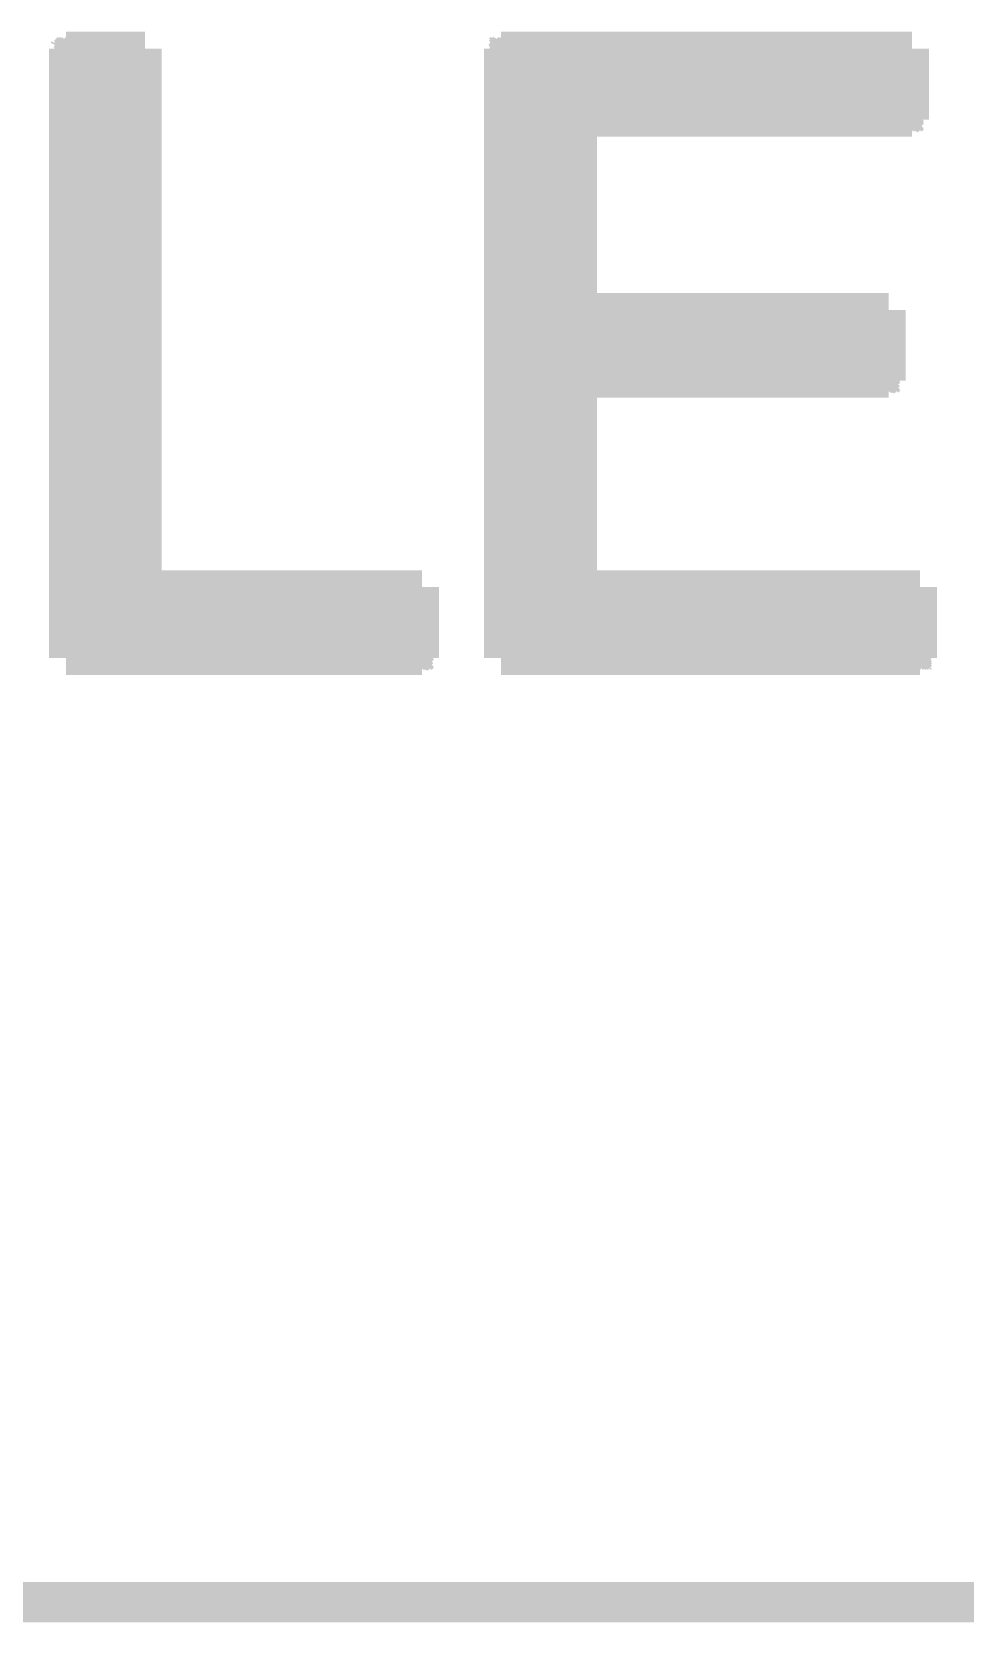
# Model space of a CAD drawing. Extents: x 35 to 236, y 10 to 166.
# Drawn here: x 107.59 to 110.53, y 102.44 to 107.45 of the extents above; entities that cross this region are included whole.
import ezdxf

# ---------------------------------------------------------------- set-up
doc = ezdxf.new("R2010")
doc.units = 0
doc.layers.add('BG_SILKSCREEN_TOP', color=254, linetype='CONTINUOUS')
doc.layers.add('PG_SILKSCREEN_TOP', color=254, linetype='CONTINUOUS')

msp = doc.modelspace()

# ---------------------------------------------------------------- linework, layer by layer
at = {"layer": 'BG_SILKSCREEN_TOP', "const_width": 0.1067}
for points in [[(107.6929, 107.3752), (107.7132, 107.3956)], [(107.6929, 107.3829), (107.7056, 107.3956)], [(107.6929, 107.3905), (107.6954, 107.3956)], [(107.6929, 107.3956), (107.9418, 107.3956)], [(107.6929, 107.1466), (107.9392, 107.3956)], [(107.6929, 107.1568), (107.9316, 107.3956)], [(107.6929, 107.1644), (107.924, 107.3956)], [(107.6929, 107.172), (107.9164, 107.3956)], [(107.6929, 107.299), (107.7894, 107.3956)], [(107.6929, 107.3067), (107.7792, 107.3956)], [(107.6929, 107.3168), (107.7716, 107.3956)], [(107.6929, 107.3244), (107.764, 107.3956)], [(107.6929, 107.3321), (107.7564, 107.3956)], [(107.6929, 107.3397), (107.7462, 107.3956)], [(107.6929, 107.3498), (107.7386, 107.3956)], [(107.6929, 107.3575), (107.731, 107.3956)], [(107.6929, 107.3651), (107.7208, 107.3956)], [(107.6929, 107.1797), (107.9062, 107.3956)], [(107.6929, 107.1898), (107.8986, 107.3956)], [(107.6929, 107.1974), (107.891, 107.3956)], [(107.6929, 107.2051), (107.8808, 107.3956)], [(107.6929, 107.2152), (107.8732, 107.3956)], [(107.6929, 107.2228), (107.8656, 107.3956)], [(107.6929, 107.2305), (107.8554, 107.3956)], [(107.6929, 107.2406), (107.8478, 107.3956)], [(107.6929, 107.2482), (107.8402, 107.3956)], [(107.6929, 107.2559), (107.83, 107.3956)], [(107.6929, 107.266), (107.8224, 107.3956)], [(107.6929, 107.2736), (107.8148, 107.3956)], [(107.6929, 107.2813), (107.8046, 107.3956)], [(107.6929, 107.2914), (107.797, 107.3956)], [(107.6929, 105.4753), (107.6929, 107.3956)], [(107.6929, 107.139), (107.9418, 107.3879)], [(107.6929, 107.1314), (107.9418, 107.3803)], [(107.6929, 107.1212), (107.9418, 107.3702)], [(107.9418, 107.3956), (107.9418, 105.6988)], [(109.0645, 107.3727), (109.0848, 107.3956)], [(109.0645, 107.3829), (109.0772, 107.3956)], [(109.0645, 107.3905), (109.0695, 107.3956)], [(109.0645, 107.3956), (110.3599, 107.3956)], [(109.0645, 107.1289), (109.3286, 107.3956)], [(109.0645, 107.139), (109.321, 107.3956)], [(109.0645, 107.1466), (109.3134, 107.3956)], [(109.0645, 107.1543), (109.3032, 107.3956)], [(109.0645, 107.1644), (109.2956, 107.3956)], [(109.0645, 107.172), (109.288, 107.3956)], [(109.0645, 106.9282), (109.5318, 107.3956)], [(109.0645, 106.9358), (109.5242, 107.3956)], [(109.0645, 106.9434), (109.514, 107.3956)], [(109.0645, 106.9536), (109.5064, 107.3956)], [(109.0645, 106.9612), (109.4988, 107.3956)], [(109.0645, 106.9688), (109.4886, 107.3956)], [(109.0645, 106.979), (109.481, 107.3956)], [(109.0645, 106.9866), (109.4734, 107.3956)], [(109.0645, 106.9942), (109.4632, 107.3956)], [(109.0645, 107.0044), (109.4556, 107.3956)], [(109.0645, 107.012), (109.448, 107.3956)], [(109.0645, 107.0196), (109.4378, 107.3956)], [(109.0645, 107.0273), (109.4302, 107.3956)], [(109.0645, 107.0374), (109.4226, 107.3956)], [(109.0645, 107.045), (109.415, 107.3956)], [(109.0645, 107.0527), (109.4048, 107.3956)], [(109.0645, 107.0628), (109.3972, 107.3956)], [(109.0645, 107.0704), (109.3896, 107.3956)], [(109.0645, 107.0781), (109.3794, 107.3956)], [(109.0645, 107.0882), (109.3718, 107.3956)], [(109.0645, 107.0958), (109.3642, 107.3956)], [(109.0645, 107.1035), (109.354, 107.3956)], [(109.0645, 107.1136), (109.3464, 107.3956)], [(109.0645, 107.1212), (109.3388, 107.3956)], [(109.0645, 107.1797), (109.2778, 107.3956)], [(109.0645, 107.1873), (109.2702, 107.3956)], [(109.0645, 107.1974), (109.2626, 107.3956)], [(109.0645, 107.2051), (109.255, 107.3956)], [(109.0645, 107.2127), (109.2448, 107.3956)], [(109.0645, 107.2228), (109.2372, 107.3956)], [(109.0645, 107.2305), (109.2296, 107.3956)], [(109.0645, 107.2381), (109.2194, 107.3956)], [(109.0645, 107.2482), (109.2118, 107.3956)], [(109.0645, 107.2559), (109.2042, 107.3956)], [(109.0645, 107.2635), (109.194, 107.3956)], [(109.0645, 107.2736), (109.1864, 107.3956)], [(109.0645, 107.2813), (109.1788, 107.3956)], [(109.0645, 107.2889), (109.1686, 107.3956)], [(109.0645, 107.299), (109.161, 107.3956)], [(109.0645, 107.3067), (109.1534, 107.3956)], [(109.0645, 107.3143), (109.1432, 107.3956)], [(109.0645, 107.3219), (109.1356, 107.3956)], [(109.0645, 107.3321), (109.128, 107.3956)], [(109.0645, 107.3397), (109.1203, 107.3956)], [(109.0645, 107.3473), (109.1102, 107.3956)], [(109.0645, 107.3575), (109.1026, 107.3956)], [(109.0645, 107.3651), (109.0949, 107.3956)], [(109.0645, 105.4753), (109.0645, 107.3956)], [(109.3159, 107.172), (109.5394, 107.3956)], [(109.3235, 107.172), (109.5496, 107.3956)], [(109.3337, 107.172), (109.5572, 107.3956)], [(109.3413, 107.172), (109.5648, 107.3956)], [(109.3489, 107.172), (109.5725, 107.3956)], [(109.3566, 107.172), (109.5826, 107.3956)], [(109.3667, 107.172), (109.5902, 107.3956)], [(109.3743, 107.172), (109.5979, 107.3956)], [(109.382, 107.172), (109.608, 107.3956)], [(109.3921, 107.172), (109.6156, 107.3956)], [(109.3997, 107.172), (109.6233, 107.3956)], [(109.4074, 107.172), (109.6334, 107.3956)], [(109.4175, 107.172), (109.641, 107.3956)], [(109.4251, 107.172), (109.6487, 107.3956)], [(109.4328, 107.172), (109.6588, 107.3956)], [(109.4429, 107.172), (109.6664, 107.3956)], [(109.4505, 107.172), (109.6741, 107.3956)], [(109.4582, 107.172), (109.6842, 107.3956)], [(109.4683, 107.172), (109.6918, 107.3956)], [(109.4759, 107.172), (109.6995, 107.3956)], [(109.4836, 107.172), (109.7096, 107.3956)], [(109.4912, 107.172), (109.7172, 107.3956)], [(109.5013, 107.172), (109.7249, 107.3956)], [(109.509, 107.172), (109.7325, 107.3956)], [(109.5166, 107.172), (109.7426, 107.3956)], [(109.5267, 107.172), (109.7503, 107.3956)], [(109.5344, 107.172), (109.7579, 107.3956)], [(109.542, 107.172), (109.768, 107.3956)], [(109.5521, 107.172), (109.7757, 107.3956)], [(109.5598, 107.172), (109.7833, 107.3956)], [(109.5674, 107.172), (109.7934, 107.3956)], [(109.5775, 107.172), (109.8011, 107.3956)], [(109.5852, 107.172), (109.8087, 107.3956)], [(109.5928, 107.172), (109.8188, 107.3956)], [(109.6029, 107.172), (109.8265, 107.3956)], [(109.6106, 107.172), (109.8341, 107.3956)], [(109.6182, 107.172), (109.8442, 107.3956)], [(109.6283, 107.172), (109.8519, 107.3956)], [(109.636, 107.172), (109.8595, 107.3956)], [(109.6436, 107.172), (109.8696, 107.3956)], [(109.6512, 107.172), (109.8773, 107.3956)], [(109.6614, 107.172), (109.8849, 107.3956)], [(109.669, 107.172), (109.8925, 107.3956)], [(109.6766, 107.172), (109.9027, 107.3956)], [(109.6868, 107.172), (109.9103, 107.3956)], [(109.6944, 107.172), (109.9179, 107.3956)], [(109.702, 107.172), (109.9281, 107.3956)], [(109.7122, 107.172), (109.9357, 107.3956)], [(109.7198, 107.172), (109.9433, 107.3956)], [(109.7274, 107.172), (109.9535, 107.3956)], [(109.7376, 107.172), (109.9611, 107.3956)], [(109.7452, 107.172), (109.9687, 107.3956)], [(109.7528, 107.172), (109.9789, 107.3956)], [(109.763, 107.172), (109.9865, 107.3956)], [(109.7706, 107.172), (109.9941, 107.3956)], [(109.7782, 107.172), (110.0043, 107.3956)], [(109.7858, 107.172), (110.0119, 107.3956)], [(109.796, 107.172), (110.0195, 107.3956)], [(109.8036, 107.172), (110.0271, 107.3956)], [(109.8112, 107.172), (110.0373, 107.3956)], [(109.8214, 107.172), (110.0449, 107.3956)], [(109.829, 107.172), (110.0525, 107.3956)], [(109.8366, 107.172), (110.0627, 107.3956)], [(109.8468, 107.172), (110.0703, 107.3956)], [(109.8544, 107.172), (110.0779, 107.3956)], [(109.862, 107.172), (110.0881, 107.3956)], [(109.8722, 107.172), (110.0957, 107.3956)], [(109.8798, 107.172), (110.1033, 107.3956)], [(109.8874, 107.172), (110.1135, 107.3956)], [(109.8976, 107.172), (110.1211, 107.3956)], [(109.9052, 107.172), (110.1287, 107.3956)], [(109.9128, 107.172), (110.1389, 107.3956)], [(109.923, 107.172), (110.1465, 107.3956)], [(109.9306, 107.172), (110.1541, 107.3956)], [(109.9382, 107.172), (110.1643, 107.3956)], [(109.9458, 107.172), (110.1719, 107.3956)], [(109.956, 107.172), (110.1795, 107.3956)], [(109.9636, 107.172), (110.1871, 107.3956)], [(109.9712, 107.172), (110.1973, 107.3956)], [(109.9814, 107.172), (110.2049, 107.3956)], [(109.989, 107.172), (110.2125, 107.3956)], [(109.9966, 107.172), (110.2227, 107.3956)], [(110.0068, 107.172), (110.2303, 107.3956)], [(110.0144, 107.172), (110.2379, 107.3956)], [(110.022, 107.172), (110.2481, 107.3956)], [(110.0322, 107.172), (110.2557, 107.3956)], [(110.0398, 107.172), (110.2633, 107.3956)], [(110.0474, 107.172), (110.2735, 107.3956)], [(110.0576, 107.172), (110.2811, 107.3956)], [(110.0652, 107.172), (110.2887, 107.3956)], [(110.0728, 107.172), (110.2989, 107.3956)], [(110.083, 107.172), (110.3065, 107.3956)], [(110.0906, 107.172), (110.3141, 107.3956)], [(110.0982, 107.172), (110.3218, 107.3956)], [(110.1059, 107.172), (110.3319, 107.3956)], [(110.116, 107.172), (110.3395, 107.3956)], [(110.1236, 107.172), (110.3472, 107.3956)], [(110.1313, 107.172), (110.3573, 107.3956)], [(110.1414, 107.172), (110.3599, 107.3905)], [(110.149, 107.172), (110.3599, 107.3829)], [(110.1567, 107.172), (110.3599, 107.3727)], [(110.1668, 107.172), (110.3599, 107.3651)], [(110.3599, 107.3956), (110.3599, 107.172)], [(107.6929, 107.1136), (107.9418, 107.3625)], [(107.6929, 107.106), (107.9418, 107.3549)], [(107.6929, 107.0958), (107.9418, 107.3473)], [(107.6929, 107.0882), (107.9418, 107.3371)], [(107.6929, 107.0806), (107.9418, 107.3295)], [(107.6929, 107.0704), (107.9418, 107.3219)], [(110.1744, 107.172), (110.3599, 107.3575)], [(110.1821, 107.172), (110.3599, 107.3473)], [(110.1922, 107.172), (110.3599, 107.3397)], [(110.1998, 107.172), (110.3599, 107.3321)], [(110.2075, 107.172), (110.3599, 107.3244)], [(110.2176, 107.172), (110.3599, 107.3143)], [(107.6929, 107.0628), (107.9418, 107.3117)], [(107.6929, 107.0552), (107.9418, 107.3041)], [(107.6929, 107.045), (107.9418, 107.2965)], [(107.6929, 107.0374), (107.9418, 107.2863)], [(107.6929, 107.0298), (107.9418, 107.2787)], [(107.6929, 107.0222), (107.9418, 107.2711)], [(110.2252, 107.172), (110.3599, 107.3067)], [(110.2329, 107.172), (110.3599, 107.299)], [(110.2405, 107.172), (110.3599, 107.2889)], [(110.2506, 107.172), (110.3599, 107.2813)], [(110.2583, 107.172), (110.3599, 107.2736)], [(110.2659, 107.172), (110.3599, 107.2635)], [(107.6929, 107.012), (107.9418, 107.2609)], [(107.6929, 107.0044), (107.9418, 107.2533)], [(107.6929, 106.9968), (107.9418, 107.2457)], [(107.6929, 106.9866), (107.9418, 107.2355)], [(107.6929, 106.979), (107.9418, 107.2279)], [(107.6929, 106.9714), (107.9418, 107.2203)], [(110.276, 107.172), (110.3599, 107.2559)], [(110.2837, 107.172), (110.3599, 107.2482)], [(110.2913, 107.172), (110.3599, 107.2381)], [(110.3014, 107.172), (110.3599, 107.2305)], [(110.3091, 107.172), (110.3599, 107.2228)], [(107.6929, 106.9612), (107.9418, 107.2101)], [(107.6929, 106.9536), (107.9418, 107.2025)], [(107.6929, 106.946), (107.9418, 107.1949)], [(107.6929, 106.9358), (107.9418, 107.1873)], [(107.6929, 106.9282), (107.9418, 107.1771)], [(107.6929, 106.9206), (107.9418, 107.1695)], [(109.0645, 106.918), (109.3134, 107.1695)], [(109.3134, 107.172), (109.3134, 106.5726)], [(110.3599, 107.172), (109.3134, 107.172)], [(110.3167, 107.172), (110.3599, 107.2127)], [(110.3268, 107.172), (110.3599, 107.2051)], [(110.3345, 107.172), (110.3599, 107.1974)], [(110.3421, 107.172), (110.3599, 107.1873)], [(110.3522, 107.172), (110.3599, 107.1797)], [(107.6929, 106.9104), (107.9418, 107.1619)], [(107.6929, 106.9028), (107.9418, 107.1517)], [(107.6929, 106.8952), (107.9418, 107.1441)], [(107.6929, 106.885), (107.9418, 107.1365)], [(107.6929, 106.8774), (107.9418, 107.1263)], [(107.6929, 106.8698), (107.9418, 107.1187)], [(109.0645, 106.9104), (109.3134, 107.1593)], [(109.0645, 106.9028), (109.3134, 107.1517)], [(109.0645, 106.8926), (109.3134, 107.1441)], [(109.0645, 106.885), (109.3134, 107.1339)], [(109.0645, 106.8774), (109.3134, 107.1263)], [(109.0645, 106.8672), (109.3134, 107.1187)], [(107.6929, 106.8622), (107.9418, 107.1111)], [(107.6929, 106.852), (107.9418, 107.1009)], [(107.6929, 106.8444), (107.9418, 107.0933)], [(107.6929, 106.8368), (107.9418, 107.0857)], [(107.6929, 106.8266), (107.9418, 107.0755)], [(107.6929, 106.819), (107.9418, 107.0679)], [(109.0645, 106.8596), (109.3134, 107.1085)], [(109.0645, 106.852), (109.3134, 107.1009)], [(109.0645, 106.8444), (109.3134, 107.0933)], [(109.0645, 106.8342), (109.3134, 107.0831)], [(109.0645, 106.8266), (109.3134, 107.0755)], [(109.0645, 106.819), (109.3134, 107.0679)], [(107.6929, 106.8114), (107.9418, 107.0603)], [(107.6929, 106.8012), (107.9418, 107.0501)], [(107.6929, 106.7936), (107.9418, 107.0425)], [(107.6929, 106.786), (107.9418, 107.0349)], [(107.6929, 106.7758), (107.9418, 107.0273)], [(107.6929, 106.7682), (107.9418, 107.0171)], [(109.0645, 106.8088), (109.3134, 107.0577)], [(109.0645, 106.8012), (109.3134, 107.0501)], [(109.0645, 106.7936), (109.3134, 107.0425)], [(109.0645, 106.7834), (109.3134, 107.0349)], [(109.0645, 106.7758), (109.3134, 107.0247)], [(109.0645, 106.7682), (109.3134, 107.0171)], [(107.6929, 106.7606), (107.9418, 107.0095)], [(107.6929, 106.7504), (107.9418, 107.0019)], [(107.6929, 106.7428), (107.9418, 106.9917)], [(107.6929, 106.7352), (107.9418, 106.9841)], [(107.6929, 106.725), (107.9418, 106.9765)], [(107.6929, 106.7174), (107.9418, 106.9663)], [(109.0645, 106.758), (109.3134, 107.0095)], [(109.0645, 106.7504), (109.3134, 106.9993)], [(109.0645, 106.7428), (109.3134, 106.9917)], [(109.0645, 106.7326), (109.3134, 106.9841)], [(109.0645, 106.725), (109.3134, 106.9739)], [(109.0645, 106.7174), (109.3134, 106.9663)], [(107.6929, 106.7098), (107.9418, 106.9587)], [(107.6929, 106.7021), (107.9418, 106.9511)], [(107.6929, 106.692), (107.9418, 106.9409)], [(107.6929, 106.6844), (107.9418, 106.9333)], [(107.6929, 106.6767), (107.9418, 106.9257)], [(107.6929, 106.6666), (107.9418, 106.9155)], [(109.0645, 106.7098), (109.3134, 106.9587)], [(109.0645, 106.6996), (109.3134, 106.9485)], [(109.0645, 106.692), (109.3134, 106.9409)], [(109.0645, 106.6844), (109.3134, 106.9333)], [(109.0645, 106.6742), (109.3134, 106.9231)], [(109.0645, 106.6666), (109.3134, 106.9155)], [(107.6929, 106.659), (107.9418, 106.9079)], [(107.6929, 106.6513), (107.9418, 106.9003)], [(107.6929, 106.6412), (107.9418, 106.8926)], [(107.6929, 106.6336), (107.9418, 106.8825)], [(107.6929, 106.6259), (107.9418, 106.8749)], [(107.6929, 106.6158), (107.9418, 106.8672)], [(109.0645, 106.659), (109.3134, 106.9079)], [(109.0645, 106.6488), (109.3134, 106.8977)], [(109.0645, 106.6412), (109.3134, 106.8901)], [(109.0645, 106.6336), (109.3134, 106.8825)], [(109.0645, 106.6234), (109.3134, 106.8749)], [(109.0645, 106.6158), (109.3134, 106.8647)], [(107.6929, 106.6082), (107.9418, 106.8571)], [(107.6929, 106.6005), (107.9418, 106.8495)], [(107.6929, 106.5904), (107.9418, 106.8418)], [(107.6929, 106.5828), (107.9418, 106.8317)], [(107.6929, 106.5751), (107.9418, 106.8241)], [(107.6929, 106.5675), (107.9418, 106.8164)], [(109.0645, 106.6082), (109.3134, 106.8571)], [(109.0645, 106.598), (109.3134, 106.8495)], [(109.0645, 106.5904), (109.3134, 106.8393)], [(109.0645, 106.5828), (109.3134, 106.8317)], [(109.0645, 106.5726), (109.3134, 106.8241)], [(109.0645, 106.565), (109.3134, 106.8139)], [(107.6929, 106.5574), (107.9418, 106.8063)], [(107.6929, 106.5497), (107.9418, 106.7987)], [(107.6929, 106.5421), (107.9418, 106.791)], [(107.6929, 106.532), (107.9418, 106.7809)], [(107.6929, 106.5243), (107.9418, 106.7733)], [(107.6929, 106.5167), (107.9418, 106.7656)], [(109.0645, 106.5574), (109.3134, 106.8063)], [(109.0645, 106.5497), (109.3134, 106.7987)], [(109.0645, 106.5396), (109.3134, 106.7885)], [(109.0645, 106.532), (109.3134, 106.7809)], [(109.0645, 106.5243), (109.3134, 106.7733)], [(109.0645, 106.5142), (109.3134, 106.7631)], [(107.6929, 106.5066), (107.9418, 106.7555)], [(107.6929, 106.4989), (107.9418, 106.7479)], [(107.6929, 106.4913), (107.9418, 106.7402)], [(107.6929, 106.4812), (107.9418, 106.7326)], [(107.6929, 106.4735), (107.9418, 106.7225)], [(107.6929, 106.4659), (107.9418, 106.7148)], [(109.0645, 106.5066), (109.3134, 106.7555)], [(109.0645, 106.4989), (109.3134, 106.7479)], [(109.0645, 106.4888), (109.3134, 106.7402)], [(109.0645, 106.4812), (109.3134, 106.7301)], [(109.0645, 106.4735), (109.3134, 106.7225)], [(109.0645, 106.4634), (109.3134, 106.7148)], [(107.6929, 106.4558), (107.9418, 106.7072)], [(107.6929, 106.4481), (107.9418, 106.6971)], [(107.6929, 106.4405), (107.9418, 106.6894)], [(107.6929, 106.4304), (107.9418, 106.6818)], [(107.6929, 106.4227), (107.9418, 106.6717)], [(107.6929, 106.4151), (107.9418, 106.664)], [(109.0645, 106.4558), (109.3134, 106.7047)], [(109.0645, 106.4481), (109.3134, 106.6971)], [(109.0645, 106.438), (109.3134, 106.6894)], [(109.0645, 106.4304), (109.3134, 106.6793)], [(109.0645, 106.4227), (109.3134, 106.6717)], [(109.0645, 106.4151), (109.3134, 106.664)], [(107.6929, 106.4075), (107.9418, 106.6564)], [(107.6929, 106.3973), (107.9418, 106.6463)], [(107.6929, 106.3897), (107.9418, 106.6386)], [(107.6929, 106.3821), (107.9418, 106.631)], [(107.6929, 106.3719), (107.9418, 106.6209)], [(107.6929, 106.3643), (107.9418, 106.6132)], [(109.0645, 106.405), (109.3134, 106.6539)], [(109.0645, 106.3973), (109.3134, 106.6463)], [(109.0645, 106.3897), (109.3134, 106.6386)], [(109.0645, 106.3796), (109.3134, 106.6285)], [(109.0645, 106.3719), (109.3134, 106.6209)], [(109.0645, 106.3643), (109.3134, 106.6132)], [(107.6929, 106.3567), (107.9418, 106.6056)], [(107.6929, 106.3465), (107.9418, 106.598)], [(107.6929, 106.3389), (107.9418, 106.5878)], [(107.6929, 106.3313), (107.9418, 106.5802)], [(107.6929, 106.3211), (107.9418, 106.5726)], [(107.6929, 106.3135), (107.9418, 106.5624)], [(109.0645, 106.3542), (109.3134, 106.6031)], [(109.0645, 106.3465), (109.3134, 106.5955)], [(109.0645, 106.3389), (109.3134, 106.5878)], [(109.0645, 106.3288), (109.3134, 106.5802)], [(109.0645, 106.278), (109.3566, 106.5726)], [(109.0645, 106.2881), (109.3489, 106.5726)], [(109.0645, 106.2957), (109.3413, 106.5726)], [(109.0645, 106.3034), (109.3312, 106.5726)], [(109.0645, 106.3135), (109.3235, 106.5726)], [(109.0645, 106.3211), (109.3159, 106.5726)], [(109.0645, 106.1027), (109.5344, 106.5726)], [(109.0645, 106.1103), (109.5242, 106.5726)], [(109.0645, 106.1179), (109.5166, 106.5726)], [(109.0645, 106.1281), (109.509, 106.5726)], [(109.0645, 106.1357), (109.5013, 106.5726)], [(109.0645, 106.1433), (109.4912, 106.5726)], [(109.0645, 106.1535), (109.4836, 106.5726)], [(109.0645, 106.1611), (109.4759, 106.5726)], [(109.0645, 106.1687), (109.4658, 106.5726)], [(109.0645, 106.1789), (109.4582, 106.5726)], [(109.0645, 106.1865), (109.4505, 106.5726)], [(109.0645, 106.1941), (109.4404, 106.5726)], [(109.0645, 106.2043), (109.4328, 106.5726)], [(109.0645, 106.2119), (109.4251, 106.5726)], [(109.0645, 106.2195), (109.415, 106.5726)], [(109.0645, 106.2297), (109.4074, 106.5726)], [(109.0645, 106.2373), (109.3997, 106.5726)], [(109.0645, 106.2449), (109.3896, 106.5726)], [(109.0645, 106.2551), (109.382, 106.5726)], [(109.0645, 106.2627), (109.3743, 106.5726)], [(109.0645, 106.2703), (109.3642, 106.5726)], [(109.3134, 106.5726), (110.2862, 106.5726)], [(109.3185, 106.3491), (109.542, 106.5726)], [(109.3261, 106.3491), (109.5496, 106.5726)], [(109.3337, 106.3491), (109.5598, 106.5726)], [(109.3439, 106.3491), (109.5674, 106.5726)], [(109.3515, 106.3491), (109.575, 106.5726)], [(109.3591, 106.3491), (109.5852, 106.5726)], [(109.3693, 106.3491), (109.5928, 106.5726)], [(109.3769, 106.3491), (109.6004, 106.5726)], [(109.3845, 106.3491), (109.6106, 106.5726)], [(109.3947, 106.3491), (109.6182, 106.5726)], [(109.4023, 106.3491), (109.6258, 106.5726)], [(109.4099, 106.3491), (109.636, 106.5726)], [(109.4201, 106.3491), (109.6436, 106.5726)], [(109.4277, 106.3491), (109.6512, 106.5726)], [(109.4353, 106.3491), (109.6588, 106.5726)], [(109.4429, 106.3491), (109.669, 106.5726)], [(109.4531, 106.3491), (109.6766, 106.5726)], [(109.4607, 106.3491), (109.6842, 106.5726)], [(109.4683, 106.3491), (109.6944, 106.5726)], [(109.4785, 106.3491), (109.702, 106.5726)], [(109.4861, 106.3491), (109.7096, 106.5726)], [(109.4937, 106.3491), (109.7198, 106.5726)], [(109.5039, 106.3491), (109.7274, 106.5726)], [(109.5115, 106.3491), (109.735, 106.5726)], [(109.5191, 106.3491), (109.7452, 106.5726)], [(109.5293, 106.3491), (109.7528, 106.5726)], [(109.5369, 106.3491), (109.7604, 106.5726)], [(109.5445, 106.3491), (109.7706, 106.5726)], [(109.5547, 106.3491), (109.7782, 106.5726)], [(109.5623, 106.3491), (109.7858, 106.5726)], [(109.5699, 106.3491), (109.796, 106.5726)], [(109.5801, 106.3491), (109.8036, 106.5726)], [(109.5877, 106.3491), (109.8112, 106.5726)], [(109.5953, 106.3491), (109.8188, 106.5726)], [(109.6029, 106.3491), (109.829, 106.5726)], [(109.6131, 106.3491), (109.8366, 106.5726)], [(109.6207, 106.3491), (109.8442, 106.5726)], [(109.6283, 106.3491), (109.8544, 106.5726)], [(109.6385, 106.3491), (109.862, 106.5726)], [(109.6461, 106.3491), (109.8696, 106.5726)], [(109.6537, 106.3491), (109.8798, 106.5726)], [(109.6639, 106.3491), (109.8874, 106.5726)], [(109.6715, 106.3491), (109.895, 106.5726)], [(109.6791, 106.3491), (109.9052, 106.5726)], [(109.6893, 106.3491), (109.9128, 106.5726)], [(109.6969, 106.3491), (109.9204, 106.5726)], [(109.7045, 106.3491), (109.9306, 106.5726)], [(109.7147, 106.3491), (109.9382, 106.5726)], [(109.7223, 106.3491), (109.9458, 106.5726)], [(109.7299, 106.3491), (109.956, 106.5726)], [(109.7376, 106.3491), (109.9636, 106.5726)], [(109.7477, 106.3491), (109.9712, 106.5726)], [(109.7553, 106.3491), (109.9789, 106.5726)], [(109.763, 106.3491), (109.989, 106.5726)], [(109.7731, 106.3491), (109.9966, 106.5726)], [(109.7807, 106.3491), (110.0043, 106.5726)], [(109.7884, 106.3491), (110.0144, 106.5726)], [(109.7985, 106.3491), (110.022, 106.5726)], [(109.8061, 106.3491), (110.0297, 106.5726)], [(109.8138, 106.3491), (110.0398, 106.5726)], [(109.8239, 106.3491), (110.0474, 106.5726)], [(109.8315, 106.3491), (110.0551, 106.5726)], [(109.8392, 106.3491), (110.0652, 106.5726)], [(109.8493, 106.3491), (110.0728, 106.5726)], [(109.8569, 106.3491), (110.0805, 106.5726)], [(109.8646, 106.3491), (110.0906, 106.5726)], [(109.8747, 106.3491), (110.0982, 106.5726)], [(109.8823, 106.3491), (110.1059, 106.5726)], [(109.89, 106.3491), (110.116, 106.5726)], [(109.8976, 106.3491), (110.1236, 106.5726)], [(109.9077, 106.3491), (110.1313, 106.5726)], [(109.9154, 106.3491), (110.1389, 106.5726)], [(109.923, 106.3491), (110.149, 106.5726)], [(109.9331, 106.3491), (110.1567, 106.5726)], [(109.9408, 106.3491), (110.1643, 106.5726)], [(109.9484, 106.3491), (110.1744, 106.5726)], [(109.9585, 106.3491), (110.1821, 106.5726)], [(109.9662, 106.3491), (110.1897, 106.5726)], [(109.9738, 106.3491), (110.1998, 106.5726)], [(109.9839, 106.3491), (110.2075, 106.5726)], [(109.9916, 106.3491), (110.2151, 106.5726)], [(109.9992, 106.3491), (110.2252, 106.5726)], [(110.0093, 106.3491), (110.2329, 106.5726)], [(110.017, 106.3491), (110.2405, 106.5726)], [(110.0246, 106.3491), (110.2506, 106.5726)], [(110.0322, 106.3491), (110.2583, 106.5726)], [(110.0424, 106.3491), (110.2659, 106.5726)], [(110.05, 106.3491), (110.2735, 106.5726)], [(110.0576, 106.3491), (110.2837, 106.5726)], [(110.0678, 106.3491), (110.2862, 106.5675)], [(110.2862, 106.5726), (110.2862, 106.3491)], [(107.6929, 106.3059), (107.9418, 106.5548)], [(107.6929, 106.2957), (107.9418, 106.5472)], [(107.6929, 106.2881), (107.9418, 106.537)], [(107.6929, 106.2805), (107.9418, 106.5294)], [(107.6929, 106.2703), (107.9418, 106.5218)], [(107.6929, 106.2627), (107.9418, 106.5116)], [(110.0754, 106.3491), (110.2862, 106.5574)], [(110.083, 106.3491), (110.2862, 106.5497)], [(110.0932, 106.3491), (110.2862, 106.5421)], [(110.1008, 106.3491), (110.2862, 106.532)], [(110.1084, 106.3491), (110.2862, 106.5243)], [(110.1186, 106.3491), (110.2862, 106.5167)], [(107.6929, 106.2551), (107.9418, 106.504)], [(107.6929, 106.2475), (107.9418, 106.4964)], [(107.6929, 106.2373), (107.9418, 106.4862)], [(107.6929, 106.2297), (107.9418, 106.4786)], [(107.6929, 106.2221), (107.9418, 106.471)], [(110.1262, 106.3491), (110.2862, 106.5066)], [(110.1338, 106.3491), (110.2862, 106.4989)], [(110.144, 106.3491), (110.2862, 106.4913)], [(110.1516, 106.3491), (110.2862, 106.4812)], [(110.1592, 106.3491), (110.2862, 106.4735)], [(110.1694, 106.3491), (110.2862, 106.4659)], [(107.6929, 106.2119), (107.9418, 106.4608)], [(107.6929, 106.2043), (107.9418, 106.4532)], [(107.6929, 106.1967), (107.9418, 106.4456)], [(107.6929, 106.1865), (107.9418, 106.438)], [(107.6929, 106.1789), (107.9418, 106.4278)], [(107.6929, 106.1713), (107.9418, 106.4202)], [(107.6929, 106.1611), (107.9418, 106.4126)], [(110.177, 106.3491), (110.2862, 106.4583)], [(110.1846, 106.3491), (110.2862, 106.4481)], [(110.1922, 106.3491), (110.2862, 106.4405)], [(110.2024, 106.3491), (110.2862, 106.4329)], [(110.21, 106.3491), (110.2862, 106.4227)], [(110.2176, 106.3491), (110.2862, 106.4151)], [(107.6929, 106.1535), (107.9418, 106.4024)], [(107.6929, 106.1459), (107.9418, 106.3948)], [(107.6929, 106.1357), (107.9418, 106.3872)], [(107.6929, 106.1281), (107.9418, 106.377)], [(107.6929, 106.1205), (107.9418, 106.3694)], [(107.6929, 106.1129), (107.9418, 106.3618)], [(110.2278, 106.3491), (110.2862, 106.4075)], [(110.2354, 106.3491), (110.2862, 106.3973)], [(110.243, 106.3491), (110.2862, 106.3897)], [(110.2532, 106.3491), (110.2862, 106.3821)], [(110.2608, 106.3491), (110.2862, 106.3719)], [(110.2684, 106.3491), (110.2862, 106.3643)], [(107.6929, 106.1027), (107.9418, 106.3516)], [(107.6929, 106.0951), (107.9418, 106.344)], [(107.6929, 106.0875), (107.9418, 106.3364)], [(107.6929, 106.0773), (107.9418, 106.3262)], [(107.6929, 106.0697), (107.9418, 106.3186)], [(107.6929, 106.0621), (107.9418, 106.311)], [(109.0645, 106.0951), (109.3134, 106.344)], [(109.0645, 106.0849), (109.3134, 106.3338)], [(109.0645, 106.0773), (109.3134, 106.3262)], [(109.0645, 106.0697), (109.3134, 106.3186)], [(109.3134, 106.3491), (109.3134, 105.6988)], [(110.2862, 106.3491), (109.3134, 106.3491)], [(110.2786, 106.3491), (110.2862, 106.3567)], [(107.6929, 106.0519), (107.9418, 106.3008)], [(107.6929, 106.0443), (107.9418, 106.2932)], [(107.6929, 106.0367), (107.9418, 106.2856)], [(107.6929, 106.0265), (107.9418, 106.278)], [(107.6929, 106.0189), (107.9418, 106.2678)], [(109.0645, 106.0595), (109.3134, 106.3084)], [(109.0645, 106.0519), (109.3134, 106.3008)], [(109.0645, 106.0443), (109.3134, 106.2932)], [(109.0645, 106.0341), (109.3134, 106.2856)], [(109.0645, 106.0265), (109.3134, 106.2754)], [(109.0645, 106.0189), (109.3134, 106.2678)], [(107.6929, 106.0113), (107.9418, 106.2602)], [(107.6929, 106.0011), (107.9418, 106.2526)], [(107.6929, 105.9935), (107.9418, 106.2424)], [(107.6929, 105.9859), (107.9418, 106.2348)], [(107.6929, 105.9757), (107.9418, 106.2272)], [(107.6929, 105.9681), (107.9418, 106.217)], [(109.0645, 106.0087), (109.3134, 106.2602)], [(109.0645, 106.0011), (109.3134, 106.25)], [(109.0645, 105.9935), (109.3134, 106.2424)], [(109.0645, 105.9833), (109.3134, 106.2348)], [(109.0645, 105.9757), (109.3134, 106.2246)], [(109.0645, 105.9681), (109.3134, 106.217)], [(107.6929, 105.9605), (107.9418, 106.2094)], [(107.6929, 105.9528), (107.9418, 106.2018)], [(107.6929, 105.9427), (107.9418, 106.1916)], [(107.6929, 105.9351), (107.9418, 106.184)], [(107.6929, 105.9274), (107.9418, 106.1764)], [(107.6929, 105.9173), (107.9418, 106.1662)], [(109.0645, 105.9605), (109.3134, 106.2094)], [(109.0645, 105.9503), (109.3134, 106.1992)], [(109.0645, 105.9427), (109.3134, 106.1916)], [(109.0645, 105.9351), (109.3134, 106.184)], [(109.0645, 105.9249), (109.3134, 106.1738)], [(109.0645, 105.9173), (109.3134, 106.1662)], [(107.6929, 105.9097), (107.9418, 106.1586)], [(107.6929, 105.902), (107.9418, 106.151)], [(107.6929, 105.8919), (107.9418, 106.1433)], [(107.6929, 105.8843), (107.9418, 106.1332)], [(107.6929, 105.8766), (107.9418, 106.1256)], [(107.6929, 105.8665), (107.9418, 106.1179)], [(109.0645, 105.9097), (109.3134, 106.1586)], [(109.0645, 105.8995), (109.3134, 106.1484)], [(109.0645, 105.8919), (109.3134, 106.1408)], [(109.0645, 105.8843), (109.3134, 106.1332)], [(109.0645, 105.8741), (109.3134, 106.1256)], [(109.0645, 105.8665), (109.3134, 106.1154)], [(107.6929, 105.8589), (107.9418, 106.1078)], [(107.6929, 105.8512), (107.9418, 106.1002)], [(107.6929, 105.8411), (107.9418, 106.0925)], [(107.6929, 105.8335), (107.9418, 106.0824)], [(107.6929, 105.8258), (107.9418, 106.0748)], [(107.6929, 105.8182), (107.9418, 106.0671)], [(109.0645, 105.8589), (109.3134, 106.1078)], [(109.0645, 105.8487), (109.3134, 106.1002)], [(109.0645, 105.8411), (109.3134, 106.09)], [(109.0645, 105.8335), (109.3134, 106.0824)], [(109.0645, 105.8233), (109.3134, 106.0748)], [(109.0645, 105.8157), (109.3134, 106.0646)], [(107.6929, 105.8081), (107.9418, 106.057)], [(107.6929, 105.8004), (107.9418, 106.0494)], [(107.6929, 105.7928), (107.9418, 106.0417)], [(107.6929, 105.7827), (107.9418, 106.0316)], [(107.6929, 105.775), (107.9418, 106.024)], [(107.6929, 105.7674), (107.9418, 106.0163)], [(109.0645, 105.8081), (109.3134, 106.057)], [(109.0645, 105.8004), (109.3134, 106.0494)], [(109.0645, 105.7903), (109.3134, 106.0392)], [(109.0645, 105.7827), (109.3134, 106.0316)], [(109.0645, 105.775), (109.3134, 106.024)], [(109.0645, 105.7649), (109.3134, 106.0138)], [(107.6929, 105.7573), (107.9418, 106.0062)], [(107.6929, 105.7496), (107.9418, 105.9986)], [(107.6929, 105.742), (107.9418, 105.9909)], [(107.6929, 105.7319), (107.9418, 105.9833)], [(107.6929, 105.7242), (107.9418, 105.9732)], [(107.6929, 105.7166), (107.9418, 105.9655)], [(109.0645, 105.7573), (109.3134, 106.0062)], [(109.0645, 105.7496), (109.3134, 105.9986)], [(109.0645, 105.7395), (109.3134, 105.9909)], [(109.0645, 105.7319), (109.3134, 105.9808)], [(109.0645, 105.7242), (109.3134, 105.9732)], [(109.0645, 105.7141), (109.3134, 105.9655)], [(107.6929, 105.7065), (107.9418, 105.9579)], [(107.6929, 105.6988), (107.9418, 105.9478)], [(107.6929, 105.6912), (107.9418, 105.9401)], [(107.6929, 105.6811), (107.9418, 105.9325)], [(107.6929, 105.6734), (107.9418, 105.9224)], [(107.6929, 105.6658), (107.9418, 105.9147)], [(109.0645, 105.7065), (109.3134, 105.9554)], [(109.0645, 105.6988), (109.3134, 105.9478)], [(109.0645, 105.6887), (109.3134, 105.9401)], [(109.0645, 105.6811), (109.3134, 105.93)], [(109.0645, 105.6734), (109.3134, 105.9224)], [(109.0645, 105.6658), (109.3134, 105.9147)], [(107.6929, 105.6582), (107.9418, 105.9071)], [(107.6929, 105.648), (107.9418, 105.897)], [(107.6929, 105.6404), (107.9418, 105.8893)], [(107.6929, 105.6328), (107.9418, 105.8817)], [(107.6929, 105.6226), (107.9418, 105.8716)], [(107.6929, 105.615), (107.9418, 105.8639)], [(109.0645, 105.6557), (109.3134, 105.9046)], [(109.0645, 105.648), (109.3134, 105.897)], [(109.0645, 105.6404), (109.3134, 105.8893)], [(109.0645, 105.6303), (109.3134, 105.8792)], [(109.0645, 105.6226), (109.3134, 105.8716)], [(109.0645, 105.615), (109.3134, 105.8639)], [(107.6929, 105.6074), (107.9418, 105.8563)], [(107.6929, 105.5972), (107.9418, 105.8487)], [(107.6929, 105.5896), (107.9418, 105.8385)], [(107.6929, 105.582), (107.9418, 105.8309)], [(107.6929, 105.5718), (107.9418, 105.8233)], [(107.6929, 105.5642), (107.9418, 105.8131)], [(109.0645, 105.6049), (109.3134, 105.8538)], [(109.0645, 105.5972), (109.3134, 105.8462)], [(109.0645, 105.5896), (109.3134, 105.8385)], [(109.0645, 105.5795), (109.3134, 105.8309)], [(109.0645, 105.5718), (109.3134, 105.8208)], [(109.0645, 105.5642), (109.3134, 105.8131)], [(107.6929, 105.5566), (107.9418, 105.8055)], [(107.6929, 105.5464), (107.9418, 105.7979)], [(107.6929, 105.5388), (107.9418, 105.7877)], [(107.6929, 105.5312), (107.9418, 105.7801)], [(107.6929, 105.5236), (107.9418, 105.7725)], [(107.6929, 105.5134), (107.9418, 105.7623)], [(109.0645, 105.5541), (109.3134, 105.8055)], [(109.0645, 105.5464), (109.3134, 105.7954)], [(109.0645, 105.5388), (109.3134, 105.7877)], [(109.0645, 105.5287), (109.3134, 105.7801)], [(109.0645, 105.521), (109.3134, 105.77)], [(109.0645, 105.5134), (109.3134, 105.7623)], [(107.6929, 105.5058), (107.9418, 105.7547)], [(107.6929, 105.4982), (107.9418, 105.7471)], [(107.6929, 105.488), (107.9418, 105.7369)], [(107.6929, 105.4804), (107.9418, 105.7293)], [(107.6954, 105.4753), (107.9418, 105.7217)], [(107.703, 105.4753), (107.9418, 105.7115)], [(109.0645, 105.5058), (109.3134, 105.7547)], [(109.0645, 105.4956), (109.3134, 105.7446)], [(109.0645, 105.488), (109.3134, 105.7369)], [(109.0645, 105.4804), (109.3134, 105.7293)], [(109.067, 105.4753), (109.3134, 105.7192)], [(109.0772, 105.4753), (109.3134, 105.7115)], [(107.7132, 105.4753), (107.9418, 105.7039)], [(107.7208, 105.4753), (107.9443, 105.6988)], [(107.7284, 105.4753), (107.9545, 105.6988)], [(107.7386, 105.4753), (107.9621, 105.6988)], [(107.7462, 105.4753), (107.9697, 105.6988)], [(107.7538, 105.4753), (107.9799, 105.6988)], [(107.764, 105.4753), (107.9875, 105.6988)], [(107.7716, 105.4753), (107.9951, 105.6988)], [(107.7792, 105.4753), (108.0053, 105.6988)], [(107.7894, 105.4753), (108.0129, 105.6988)], [(107.797, 105.4753), (108.0205, 105.6988)], [(107.8046, 105.4753), (108.0307, 105.6988)], [(107.8148, 105.4753), (108.0383, 105.6988)], [(107.8224, 105.4753), (108.0459, 105.6988)], [(107.83, 105.4753), (108.0561, 105.6988)], [(107.8402, 105.4753), (108.0637, 105.6988)], [(107.8478, 105.4753), (108.0713, 105.6988)], [(107.8554, 105.4753), (108.0789, 105.6988)], [(107.863, 105.4753), (108.0891, 105.6988)], [(107.8732, 105.4753), (108.0967, 105.6988)], [(107.8808, 105.4753), (108.1043, 105.6988)], [(107.8884, 105.4753), (108.1145, 105.6988)], [(107.8986, 105.4753), (108.1221, 105.6988)], [(107.9062, 105.4753), (108.1297, 105.6988)], [(107.9138, 105.4753), (108.1399, 105.6988)], [(107.924, 105.4753), (108.1475, 105.6988)], [(107.9316, 105.4753), (108.1551, 105.6988)], [(107.9392, 105.4753), (108.1653, 105.6988)], [(107.9418, 105.6988), (108.8155, 105.6988)], [(107.9494, 105.4753), (108.1729, 105.6988)], [(107.957, 105.4753), (108.1805, 105.6988)], [(107.9646, 105.4753), (108.1907, 105.6988)], [(107.9748, 105.4753), (108.1983, 105.6988)], [(107.9824, 105.4753), (108.2059, 105.6988)], [(107.99, 105.4753), (108.2161, 105.6988)], [(107.9977, 105.4753), (108.2237, 105.6988)], [(108.0078, 105.4753), (108.2313, 105.6988)], [(108.0154, 105.4753), (108.239, 105.6988)], [(108.0231, 105.4753), (108.2491, 105.6988)], [(108.0332, 105.4753), (108.2567, 105.6988)], [(108.0408, 105.4753), (108.2644, 105.6988)], [(108.0485, 105.4753), (108.2745, 105.6988)], [(108.0586, 105.4753), (108.2821, 105.6988)], [(108.0662, 105.4753), (108.2898, 105.6988)], [(108.0739, 105.4753), (108.2999, 105.6988)], [(108.084, 105.4753), (108.3075, 105.6988)], [(108.0916, 105.4753), (108.3152, 105.6988)], [(108.0993, 105.4753), (108.3253, 105.6988)], [(108.1094, 105.4753), (108.3329, 105.6988)], [(108.117, 105.4753), (108.3406, 105.6988)], [(108.1247, 105.4753), (108.3507, 105.6988)], [(108.1348, 105.4753), (108.3583, 105.6988)], [(108.1424, 105.4753), (108.366, 105.6988)], [(108.1501, 105.4753), (108.3761, 105.6988)], [(108.1577, 105.4753), (108.3837, 105.6988)], [(108.1678, 105.4753), (108.3914, 105.6988)], [(108.1755, 105.4753), (108.399, 105.6988)], [(108.1831, 105.4753), (108.4091, 105.6988)], [(108.1932, 105.4753), (108.4168, 105.6988)], [(108.2009, 105.4753), (108.4244, 105.6988)], [(108.2085, 105.4753), (108.4345, 105.6988)], [(108.2186, 105.4753), (108.4422, 105.6988)], [(108.2263, 105.4753), (108.4498, 105.6988)], [(108.2339, 105.4753), (108.4599, 105.6988)], [(108.244, 105.4753), (108.4676, 105.6988)], [(108.2517, 105.4753), (108.4752, 105.6988)], [(108.2593, 105.4753), (108.4853, 105.6988)], [(108.2694, 105.4753), (108.493, 105.6988)], [(108.2771, 105.4753), (108.5006, 105.6988)], [(108.2847, 105.4753), (108.5107, 105.6988)], [(108.2923, 105.4753), (108.5184, 105.6988)], [(108.3025, 105.4753), (108.526, 105.6988)], [(108.3101, 105.4753), (108.5336, 105.6988)], [(108.3177, 105.4753), (108.5438, 105.6988)], [(108.3279, 105.4753), (108.5514, 105.6988)], [(108.3355, 105.4753), (108.559, 105.6988)], [(108.3431, 105.4753), (108.5692, 105.6988)], [(108.3533, 105.4753), (108.5768, 105.6988)], [(108.3609, 105.4753), (108.5844, 105.6988)], [(108.3685, 105.4753), (108.5946, 105.6988)], [(108.3787, 105.4753), (108.6022, 105.6988)], [(108.3863, 105.4753), (108.6098, 105.6988)], [(108.3939, 105.4753), (108.62, 105.6988)], [(108.4041, 105.4753), (108.6276, 105.6988)], [(108.4117, 105.4753), (108.6352, 105.6988)], [(108.4193, 105.4753), (108.6454, 105.6988)], [(108.4295, 105.4753), (108.653, 105.6988)], [(108.4371, 105.4753), (108.6606, 105.6988)], [(108.4447, 105.4753), (108.6708, 105.6988)], [(108.4523, 105.4753), (108.6784, 105.6988)], [(108.4625, 105.4753), (108.686, 105.6988)], [(108.4701, 105.4753), (108.6936, 105.6988)], [(108.4777, 105.4753), (108.7038, 105.6988)], [(108.4879, 105.4753), (108.7114, 105.6988)], [(108.4955, 105.4753), (108.719, 105.6988)], [(108.5031, 105.4753), (108.7292, 105.6988)], [(108.5133, 105.4753), (108.7368, 105.6988)], [(108.5209, 105.4753), (108.7444, 105.6988)], [(108.5285, 105.4753), (108.7546, 105.6988)], [(108.5387, 105.4753), (108.7622, 105.6988)], [(108.5463, 105.4753), (108.7698, 105.6988)], [(108.5539, 105.4753), (108.78, 105.6988)], [(108.5641, 105.4753), (108.7876, 105.6988)], [(108.5717, 105.4753), (108.7952, 105.6988)], [(108.5793, 105.4753), (108.8054, 105.6988)], [(108.5895, 105.4753), (108.813, 105.6988)], [(108.5971, 105.4753), (108.8155, 105.6938)], [(108.6047, 105.4753), (108.8155, 105.6836)], [(108.6123, 105.4753), (108.8155, 105.676)], [(108.6225, 105.4753), (108.8155, 105.6684)], [(108.8155, 105.6988), (108.8155, 105.4753)], [(109.0848, 105.4753), (109.3134, 105.7039)], [(109.0924, 105.4753), (109.3185, 105.6988)], [(109.1026, 105.4753), (109.3261, 105.6988)], [(109.1102, 105.4753), (109.3337, 105.6988)], [(109.1178, 105.4753), (109.3439, 105.6988)], [(109.128, 105.4753), (109.3515, 105.6988)], [(109.1356, 105.4753), (109.3591, 105.6988)], [(109.1432, 105.4753), (109.3693, 105.6988)], [(109.1534, 105.4753), (109.3769, 105.6988)], [(109.161, 105.4753), (109.3845, 105.6988)], [(109.1686, 105.4753), (109.3947, 105.6988)], [(109.1788, 105.4753), (109.4023, 105.6988)], [(109.1864, 105.4753), (109.4099, 105.6988)], [(109.194, 105.4753), (109.4201, 105.6988)], [(109.2016, 105.4753), (109.4277, 105.6988)], [(109.2118, 105.4753), (109.4353, 105.6988)], [(109.2194, 105.4753), (109.4429, 105.6988)], [(109.227, 105.4753), (109.4531, 105.6988)], [(109.2372, 105.4753), (109.4607, 105.6988)], [(109.2448, 105.4753), (109.4683, 105.6988)], [(109.2524, 105.4753), (109.4785, 105.6988)], [(109.2626, 105.4753), (109.4861, 105.6988)], [(109.2702, 105.4753), (109.4937, 105.6988)], [(109.2778, 105.4753), (109.5039, 105.6988)], [(109.288, 105.4753), (109.5115, 105.6988)], [(109.2956, 105.4753), (109.5191, 105.6988)], [(109.3032, 105.4753), (109.5293, 105.6988)], [(109.3134, 105.6988), (110.3853, 105.6988)], [(109.3134, 105.4753), (109.5369, 105.6988)], [(109.321, 105.4753), (109.5445, 105.6988)], [(109.3286, 105.4753), (109.5547, 105.6988)], [(109.3388, 105.4753), (109.5623, 105.6988)], [(109.3464, 105.4753), (109.5699, 105.6988)], [(109.354, 105.4753), (109.5775, 105.6988)], [(109.3616, 105.4753), (109.5877, 105.6988)], [(109.3718, 105.4753), (109.5953, 105.6988)], [(109.3794, 105.4753), (109.6029, 105.6988)], [(109.387, 105.4753), (109.6131, 105.6988)], [(109.3972, 105.4753), (109.6207, 105.6988)], [(109.4048, 105.4753), (109.6283, 105.6988)], [(109.4124, 105.4753), (109.6385, 105.6988)], [(109.4226, 105.4753), (109.6461, 105.6988)], [(109.4302, 105.4753), (109.6537, 105.6988)], [(109.4378, 105.4753), (109.6639, 105.6988)], [(109.448, 105.4753), (109.6715, 105.6988)], [(109.4556, 105.4753), (109.6791, 105.6988)], [(109.4632, 105.4753), (109.6893, 105.6988)], [(109.4734, 105.4753), (109.6969, 105.6988)], [(109.481, 105.4753), (109.7045, 105.6988)], [(109.4886, 105.4753), (109.7147, 105.6988)], [(109.4963, 105.4753), (109.7223, 105.6988)], [(109.5064, 105.4753), (109.7299, 105.6988)], [(109.514, 105.4753), (109.7376, 105.6988)], [(109.5217, 105.4753), (109.7477, 105.6988)], [(109.5318, 105.4753), (109.7553, 105.6988)], [(109.5394, 105.4753), (109.763, 105.6988)], [(109.5471, 105.4753), (109.7731, 105.6988)], [(109.5572, 105.4753), (109.7807, 105.6988)], [(109.5648, 105.4753), (109.7884, 105.6988)], [(109.5725, 105.4753), (109.7985, 105.6988)], [(109.5826, 105.4753), (109.8061, 105.6988)], [(109.5902, 105.4753), (109.8138, 105.6988)], [(109.5979, 105.4753), (109.8239, 105.6988)], [(109.608, 105.4753), (109.8315, 105.6988)], [(109.6156, 105.4753), (109.8392, 105.6988)], [(109.6233, 105.4753), (109.8493, 105.6988)], [(109.6334, 105.4753), (109.8569, 105.6988)], [(109.641, 105.4753), (109.8646, 105.6988)], [(109.6487, 105.4753), (109.8722, 105.6988)], [(109.6563, 105.4753), (109.8823, 105.6988)], [(109.6664, 105.4753), (109.89, 105.6988)], [(109.6741, 105.4753), (109.8976, 105.6988)], [(109.6817, 105.4753), (109.9077, 105.6988)], [(109.6918, 105.4753), (109.9154, 105.6988)], [(109.6995, 105.4753), (109.923, 105.6988)], [(109.7071, 105.4753), (109.9331, 105.6988)], [(109.7172, 105.4753), (109.9408, 105.6988)], [(109.7249, 105.4753), (109.9484, 105.6988)], [(109.7325, 105.4753), (109.9585, 105.6988)], [(109.7426, 105.4753), (109.9662, 105.6988)], [(109.7503, 105.4753), (109.9738, 105.6988)], [(109.7579, 105.4753), (109.9839, 105.6988)], [(109.768, 105.4753), (109.9916, 105.6988)], [(109.7757, 105.4753), (109.9992, 105.6988)], [(109.7833, 105.4753), (110.0093, 105.6988)], [(109.7909, 105.4753), (110.017, 105.6988)], [(109.8011, 105.4753), (110.0246, 105.6988)], [(109.8087, 105.4753), (110.0322, 105.6988)], [(109.8163, 105.4753), (110.0424, 105.6988)], [(109.8265, 105.4753), (110.05, 105.6988)], [(109.8341, 105.4753), (110.0576, 105.6988)], [(109.8417, 105.4753), (110.0678, 105.6988)], [(109.8519, 105.4753), (110.0754, 105.6988)], [(109.8595, 105.4753), (110.083, 105.6988)], [(109.8671, 105.4753), (110.0932, 105.6988)], [(109.8773, 105.4753), (110.1008, 105.6988)], [(109.8849, 105.4753), (110.1084, 105.6988)], [(109.8925, 105.4753), (110.1186, 105.6988)], [(109.9027, 105.4753), (110.1262, 105.6988)], [(109.9103, 105.4753), (110.1338, 105.6988)], [(109.9179, 105.4753), (110.144, 105.6988)], [(109.9281, 105.4753), (110.1516, 105.6988)], [(109.9357, 105.4753), (110.1592, 105.6988)], [(109.9433, 105.4753), (110.1694, 105.6988)], [(109.9509, 105.4753), (110.177, 105.6988)], [(109.9611, 105.4753), (110.1846, 105.6988)], [(109.9687, 105.4753), (110.1922, 105.6988)], [(109.9763, 105.4753), (110.2024, 105.6988)], [(109.9865, 105.4753), (110.21, 105.6988)], [(109.9941, 105.4753), (110.2176, 105.6988)], [(110.0017, 105.4753), (110.2278, 105.6988)], [(110.0119, 105.4753), (110.2354, 105.6988)], [(110.0195, 105.4753), (110.243, 105.6988)], [(110.0271, 105.4753), (110.2532, 105.6988)], [(110.0373, 105.4753), (110.2608, 105.6988)], [(110.0449, 105.4753), (110.2684, 105.6988)], [(110.0525, 105.4753), (110.2786, 105.6988)], [(110.0627, 105.4753), (110.2862, 105.6988)], [(110.0703, 105.4753), (110.2938, 105.6988)], [(110.0779, 105.4753), (110.304, 105.6988)], [(110.0855, 105.4753), (110.3116, 105.6988)], [(110.0957, 105.4753), (110.3192, 105.6988)], [(110.1033, 105.4753), (110.3268, 105.6988)], [(110.1109, 105.4753), (110.337, 105.6988)], [(110.1211, 105.4753), (110.3446, 105.6988)], [(110.1287, 105.4753), (110.3522, 105.6988)], [(110.1363, 105.4753), (110.3624, 105.6988)], [(110.1465, 105.4753), (110.37, 105.6988)], [(110.1541, 105.4753), (110.3776, 105.6988)], [(110.1617, 105.4753), (110.3853, 105.6988)], [(110.1719, 105.4753), (110.3853, 105.6887)], [(110.1795, 105.4753), (110.3853, 105.6811)], [(110.1871, 105.4753), (110.3853, 105.6734)], [(110.1973, 105.4753), (110.3853, 105.6633)], [(110.3853, 105.6988), (110.3853, 105.4753)], [(108.6301, 105.4753), (108.8155, 105.6582)], [(108.6377, 105.4753), (108.8155, 105.6506)], [(108.6479, 105.4753), (108.8155, 105.643)], [(108.6555, 105.4753), (108.8155, 105.6353)], [(108.6631, 105.4753), (108.8155, 105.6252)], [(108.6733, 105.4753), (108.8155, 105.6176)], [(108.6809, 105.4753), (108.8155, 105.6099)], [(110.2049, 105.4753), (110.3853, 105.6557)], [(110.2125, 105.4753), (110.3853, 105.648)], [(110.2227, 105.4753), (110.3853, 105.6379)], [(110.2303, 105.4753), (110.3853, 105.6303)], [(110.2379, 105.4753), (110.3853, 105.6226)], [(110.2456, 105.4753), (110.3853, 105.615)], [(108.6885, 105.4753), (108.8155, 105.5998)], [(108.6987, 105.4753), (108.8155, 105.5922)], [(108.7063, 105.4753), (108.8155, 105.5845)], [(108.7139, 105.4753), (108.8155, 105.5744)], [(108.7241, 105.4753), (108.8155, 105.5668)], [(108.7317, 105.4753), (108.8155, 105.5591)], [(110.2557, 105.4753), (110.3853, 105.6049)], [(110.2633, 105.4753), (110.3853, 105.5972)], [(110.271, 105.4753), (110.3853, 105.5896)], [(110.2811, 105.4753), (110.3853, 105.5795)], [(110.2887, 105.4753), (110.3853, 105.5718)], [(110.2964, 105.4753), (110.3853, 105.5642)], [(108.7393, 105.4753), (108.8155, 105.549)], [(108.747, 105.4753), (108.8155, 105.5414)], [(108.7571, 105.4753), (108.8155, 105.5337)], [(108.7647, 105.4753), (108.8155, 105.5236)], [(108.7724, 105.4753), (108.8155, 105.516)], [(110.3065, 105.4753), (110.3853, 105.5541)], [(110.3141, 105.4753), (110.3853, 105.5464)], [(110.3218, 105.4753), (110.3853, 105.5388)], [(110.3319, 105.4753), (110.3853, 105.5287)], [(110.3395, 105.4753), (110.3853, 105.521)], [(110.3472, 105.4753), (110.3853, 105.5134)], [(108.8155, 105.4753), (107.6929, 105.4753)], [(108.7825, 105.4753), (108.8155, 105.5083)], [(108.7901, 105.4753), (108.8155, 105.4982)], [(108.7978, 105.4753), (108.8155, 105.4906)], [(108.8079, 105.4753), (108.8155, 105.4829)], [(110.3853, 105.4753), (109.0645, 105.4753)], [(110.3573, 105.4753), (110.3853, 105.5033)], [(110.3649, 105.4753), (110.3853, 105.4956)], [(110.3726, 105.4753), (110.3853, 105.488)], [(110.3827, 105.4753), (110.3853, 105.4779)]]:
    msp.add_lwpolyline(points, dxfattribs=at)
at = {"layer": 'PG_SILKSCREEN_TOP', "const_width": 0.127}
msp.add_lwpolyline([(75, 102.5), (112.0824, 102.5), (114.4009, 104.8185)], dxfattribs=at)

doc.saveas('drawing.dxf')
